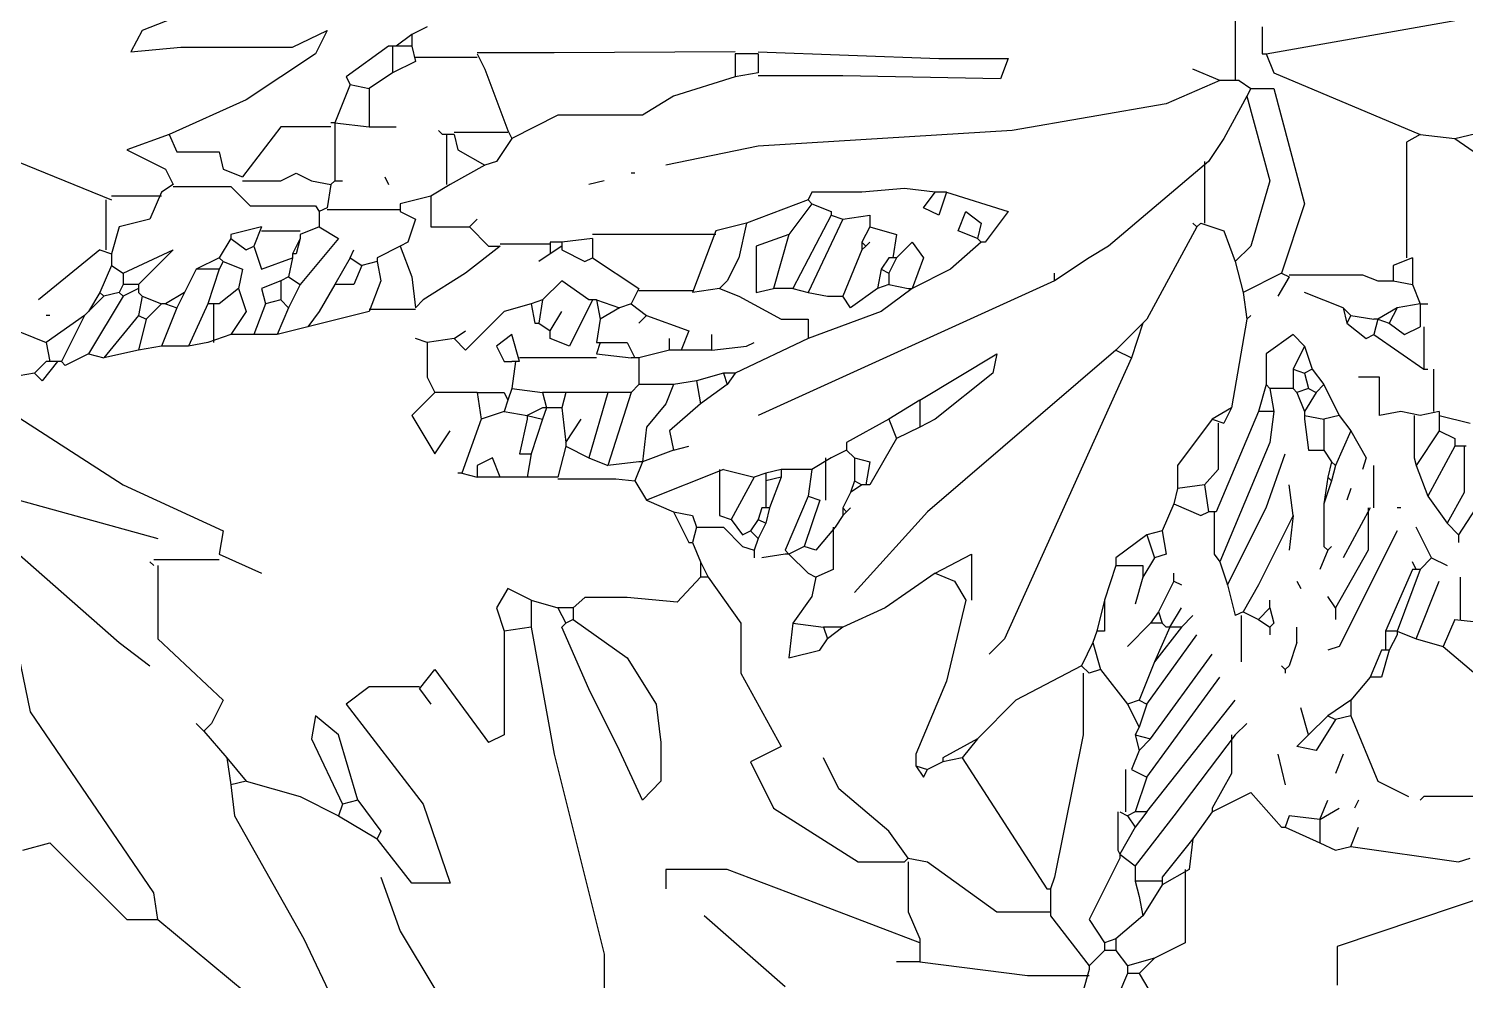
# Model space of a CAD drawing. Header units: metres. Extents: x 1769 to 3632, y 809 to 2652.
# Drawn here: x 2677.8274 to 2678.1316, y 1871.0603 to 1871.2618 of the extents above; entities that cross this region are included whole.
import ezdxf

# ---------------------------------------------------------------- set-up
doc = ezdxf.new("R2010")
doc.units = ezdxf.units.M
doc.header["$LTSCALE"] = 10
doc.layers.add('L-PLNT', color=66, linetype='Continuous')

# ---------------------------------------------------------------- blocks, each defined once
blk = doc.blocks.new('GARRA DE LEON')
at = {"layer": 'L-PLNT', "color": 65, "linetype": 'Continuous'}
for p, q in [((1271.5088, 334.9306), (1271.5088, 335.0093)), ((1272.0305, 334.9472), (1272.014, 335.0052)), ((1272.0719, 334.9514), (1272.0471, 335.0093)), ((1271.1857, 334.9141), (1271.2189, 334.9845)), ((1272.0844, 334.9514), (1272.1092, 334.9928)), ((1271.0284, 334.8934), (1271.1236, 334.9721)), ((1271.2893, 334.9058), (1271.3265, 334.9679)), ((1271.7034, 334.9658), (1271.6164, 334.8892)), ((1271.8484, 334.9389), (1271.9643, 334.9534)), ((1271.9643, 334.9534), (1272.0305, 334.9534)), ((1272.2976, 334.9224), (1272.2976, 334.9638)), ((1271.8484, 334.9389), (1271.8235, 334.9389)), ((1271.8484, 334.9182), (1271.8484, 334.9389)), ((1271.9891, 334.8892), (1272.0305, 334.9431)), ((1272.0305, 334.9431), (1272.0305, 334.9472)), ((1272.0471, 334.9265), (1272.0305, 334.9431)), ((1272.0595, 334.9265), (1272.0719, 334.9431)), ((1272.0719, 334.9431), (1272.0719, 334.9514)), ((1272.0844, 334.9514), (1272.0719, 334.9514)), ((1272.1009, 334.9348), (1272.0719, 334.9431)), ((1272.1009, 334.9348), (1272.0844, 334.9514)), ((1271.4549, 334.7153), (1271.5088, 334.9306)), ((1272.0471, 334.9182), (1272.0471, 334.9265)), ((1272.0595, 334.9265), (1272.0471, 334.9265)), ((1272.0595, 334.9141), (1272.0595, 334.9265)), ((1272.1341, 334.9182), (1272.1009, 334.9348)), ((1272.4695, 334.8644), (1272.2976, 334.9224)), ((1271.1112, 334.7816), (1271.1857, 334.9141)), ((1271.2686, 334.8478), (1271.2893, 334.9058)), ((1271.8484, 334.9182), (1271.7076, 334.8644)), ((1271.8359, 334.8851), (1271.8484, 334.9141)), ((1271.8484, 334.9141), (1271.8484, 334.9182)), ((1272.0305, 334.8934), (1272.0471, 334.9182)), ((1272.0595, 334.9141), (1272.0471, 334.9182)), ((1272.0885, 334.8892), (1272.0595, 334.9141)), ((1272.1341, 334.8395), (1272.1341, 334.9182)), ((1270.9124, 334.8106), (1270.9953, 334.8934)), ((1270.9953, 334.8934), (1271.0284, 334.8934)), ((1271.0284, 334.8934), (1271.0242, 334.8644)), ((1272.0637, 334.8271), (1272.0305, 334.8934)), ((1271.8359, 334.8313), (1271.8359, 334.8851)), ((1271.8566, 334.8313), (1271.9312, 334.8851)), ((1271.9312, 334.8851), (1271.9891, 334.8851)), ((1271.9891, 334.8602), (1271.9891, 334.8892)), ((1272.0844, 334.8685), (1272.0885, 334.8892)), ((1272.1092, 334.8561), (1272.0885, 334.8892)), ((1271.0242, 334.8644), (1270.8917, 334.6698)), ((1271.575, 334.8395), (1271.575, 334.8602)), ((1271.7076, 334.8644), (1271.6413, 334.8395)), ((1271.8939, 334.7194), (1271.985, 334.8602)), ((1271.985, 334.8602), (1271.9891, 334.8602)), ((1271.9933, 334.8478), (1271.9891, 334.8602)), ((1272.0803, 334.852), (1272.0844, 334.8685)), ((1271.3017, 334.854), (1271.2644, 334.8064)), ((1271.3431, 334.854), (1271.3017, 334.854)), ((1271.3141, 334.7691), (1271.3431, 334.854)), ((1272.0243, 334.6946), (1271.9933, 334.8478)), ((1272.0803, 334.8354), (1272.0803, 334.852)), ((1272.1092, 334.852), (1272.0803, 334.852)), ((1272.1382, 334.8395), (1272.1092, 334.8561)), ((1272.1092, 334.852), (1272.1092, 334.8561)), ((1272.1092, 334.8478), (1272.1092, 334.852)), ((1272.1423, 334.8064), (1272.1092, 334.8478)), ((1271.6413, 334.8395), (1271.575, 334.8395)), ((1271.691, 334.7733), (1271.7821, 334.8313)), ((1271.7821, 334.8313), (1271.8318, 334.8313)), ((1271.8359, 334.8271), (1271.8318, 334.8313)), ((1271.8359, 334.8271), (1271.8566, 334.8313)), ((1272.0637, 334.823), (1272.0803, 334.8354)), ((1272.1217, 334.7816), (1272.0803, 334.8354)), ((1272.1423, 334.8064), (1272.1382, 334.8395)), ((1272.3121, 334.8147), (1272.4281, 334.8313)), ((1272.4281, 334.8313), (1272.4405, 334.8271)), ((1270.8834, 334.8188), (1270.9124, 334.8106)), ((1271.8359, 334.8271), (1271.8152, 334.7981)), ((1272.0616, 334.8188), (1272.0637, 334.823)), ((1272.0616, 334.7774), (1272.0616, 334.8188)), ((1272.0637, 334.823), (1272.0637, 334.8271)), ((1272.0803, 334.794), (1272.0637, 334.823)), ((1272.279, 334.8106), (1272.2956, 334.8188)), ((1272.2956, 334.8188), (1272.3121, 334.8147)), ((1272.3121, 334.8147), (1272.3204, 334.794)), ((1271.223, 334.7816), (1271.2644, 334.8064)), ((1271.2437, 334.765), (1271.2686, 334.7981)), ((1271.2686, 334.7981), (1271.2644, 334.8064)), ((1271.8152, 334.7981), (1271.7614, 334.7526)), ((1272.1631, 334.7774), (1272.1423, 334.8064)), ((1272.2417, 334.794), (1272.279, 334.8106)), ((1272.279, 334.7857), (1272.279, 334.8106)), ((1272.0719, 334.7816), (1272.0803, 334.794)), ((1272.0927, 334.7774), (1272.0803, 334.794)), ((1272.2045, 334.7567), (1272.2376, 334.794)), ((1272.2376, 334.794), (1272.2417, 334.794)), ((1272.2459, 334.7816), (1272.2417, 334.794)), ((1272.279, 334.7857), (1272.2459, 334.7816)), ((1272.279, 334.7857), (1272.2997, 334.7733)), ((1272.279, 334.7857), (1272.2873, 334.765)), ((1271.1071, 334.7484), (1271.1112, 334.7816)), ((1271.1816, 334.7609), (1271.223, 334.7816)), ((1271.194, 334.6987), (1271.2272, 334.7691)), ((1271.2272, 334.7691), (1271.223, 334.7816)), ((1271.2437, 334.765), (1271.2272, 334.7691)), ((1271.2313, 334.6615), (1271.3141, 334.7691)), ((1271.6661, 334.7236), (1271.691, 334.7733)), ((1272.0637, 334.7774), (1272.0719, 334.7816)), ((1272.0699, 334.7319), (1272.0699, 334.7774)), ((1272.0803, 334.7774), (1272.0719, 334.7816)), ((1272.0927, 334.7402), (1272.0803, 334.7774)), ((1272.0927, 334.7774), (1272.0803, 334.7774)), ((1272.0927, 334.7774), (1272.1879, 334.6573)), ((1272.1879, 334.6946), (1272.1217, 334.7816)), ((1272.1631, 334.7774), (1272.2045, 334.7567)), ((1272.1631, 334.7733), (1272.1631, 334.7774)), ((1272.1838, 334.736), (1272.1631, 334.7733)), ((1272.3204, 334.765), (1272.3163, 334.7733)), ((1271.1236, 334.7443), (1271.1816, 334.7609)), ((1271.2437, 334.765), (1271.223, 334.6946)), ((1271.5502, 334.765), (1271.5253, 334.7112)), ((1271.5698, 334.7443), (1271.5502, 334.765)), ((1271.7614, 334.7526), (1271.7448, 334.7194)), ((1272.3411, 334.7443), (1272.3743, 334.7609)), ((1272.3908, 334.7609), (1272.3867, 334.765)), ((1272.5689, 334.7609), (1272.3908, 334.7609)), ((1271.1029, 334.7194), (1271.1071, 334.7484)), ((1271.1029, 334.7194), (1271.1236, 334.7443)), ((1271.1236, 334.7443), (1271.1071, 334.7484)), ((1271.5698, 334.7029), (1271.5698, 334.7443)), ((1271.8442, 334.7277), (1271.8525, 334.7402)), ((1271.8525, 334.7402), (1271.8566, 334.7319)), ((1272.0761, 334.7319), (1272.0927, 334.7402)), ((1272.0927, 334.7402), (1272.1713, 334.6325)), ((1272.1838, 334.6946), (1272.1838, 334.736)), ((1272.2335, 334.7153), (1272.2417, 334.7484)), ((1272.3039, 334.7153), (1272.2956, 334.736)), ((1272.3121, 334.6739), (1272.3411, 334.7443)), ((1271.6992, 334.707), (1271.6661, 334.7236)), ((1271.8442, 334.7277), (1271.8566, 334.7319)), ((1271.8442, 334.7153), (1271.8442, 334.7277)), ((1271.8732, 334.7236), (1271.8566, 334.7319)), ((1271.8732, 334.7194), (1271.8732, 334.7236)), ((1271.8939, 334.7194), (1271.8732, 334.7236)), ((1272.0844, 334.7112), (1272.0761, 334.7319)), ((1271.0781, 334.6905), (1271.1029, 334.7194)), ((1271.4301, 334.5786), (1271.4549, 334.7153)), ((1271.5253, 334.7112), (1271.4922, 334.6449)), ((1271.6558, 334.6283), (1271.6992, 334.707)), ((1271.8773, 334.6366), (1271.8442, 334.7153)), ((1271.9105, 334.6987), (1271.8732, 334.7194)), ((1271.9105, 334.6987), (1271.8939, 334.7194)), ((1272.0803, 334.6946), (1272.0844, 334.7112)), ((1272.0968, 334.6987), (1272.0844, 334.7112)), ((1272.2749, 334.7112), (1272.2542, 334.707)), ((1272.2542, 334.707), (1272.2666, 334.6946)), ((1272.2956, 334.678), (1272.2749, 334.7112)), ((1271.0781, 334.6905), (1271.0698, 334.6822)), ((1271.0864, 334.6822), (1271.0781, 334.6905)), ((1271.1982, 334.6739), (1271.194, 334.6987)), ((1271.223, 334.6946), (1271.1982, 334.6739)), ((1271.3265, 334.6242), (1271.3845, 334.7029)), ((1271.4011, 334.6946), (1271.3845, 334.7029)), ((1271.4011, 334.6946), (1271.3845, 334.7029)), ((1271.4011, 334.5828), (1271.4011, 334.6946)), ((1271.5647, 334.6615), (1271.5698, 334.7029)), ((1271.9519, 334.6573), (1271.9105, 334.6987)), ((1272.0243, 334.6283), (1272.0243, 334.6946)), ((1272.0803, 334.6946), (1272.0968, 334.6987)), ((1272.0844, 334.6863), (1272.0803, 334.6946)), ((1272.0968, 334.6987), (1272.1631, 334.6076)), ((1272.1879, 334.6946), (1272.2003, 334.6822)), ((1272.2666, 334.6946), (1272.2583, 334.6656)), ((1272.2873, 334.6739), (1272.2666, 334.6946)), ((1271.0988, 334.6573), (1271.0864, 334.6822)), ((1272.0719, 334.6615), (1272.0844, 334.6863)), ((1272.0927, 334.6615), (1272.0844, 334.6863)), ((1272.2873, 334.6739), (1272.2956, 334.678)), ((1272.3121, 334.6573), (1272.2873, 334.6739)), ((1272.3121, 334.6739), (1272.2956, 334.678)), ((1272.3121, 334.6573), (1272.3121, 334.6739)), ((1270.8917, 334.6698), (1270.871, 334.5704)), ((1271.2561, 334.6428), (1271.2313, 334.6615)), ((1271.31, 334.6449), (1271.3224, 334.6615)), ((1271.5336, 334.6118), (1271.5647, 334.6615)), ((1272.043, 334.6242), (1272.0719, 334.6615)), ((1272.0844, 334.6573), (1272.0719, 334.6615)), ((1272.0844, 334.6573), (1272.0927, 334.6615)), ((1272.0927, 334.6615), (1272.1465, 334.5869)), ((1271.0284, 334.5911), (1271.0988, 334.6573)), ((1271.31, 334.6449), (1271.3265, 334.6242)), ((1271.4922, 334.6449), (1271.4632, 334.5786)), ((1272.0223, 334.6201), (1271.9519, 334.6573)), ((1272.1009, 334.6159), (1272.0844, 334.6573)), ((1272.3329, 334.6325), (1272.3121, 334.6573)), ((1272.4115, 334.5994), (1272.4654, 334.6449)), ((1271.31, 334.6428), (1271.2561, 334.6428)), ((1271.6558, 334.5745), (1271.6558, 334.6283)), ((1271.898, 334.5497), (1271.8773, 334.6366)), ((1272.0223, 334.6201), (1272.0305, 334.6283)), ((1272.043, 334.6242), (1272.0305, 334.6283)), ((1272.2417, 334.6242), (1272.2417, 334.6283)), ((1272.3453, 334.6035), (1272.3329, 334.6325)), ((1272.3453, 334.6325), (1272.3329, 334.6325)), ((1272.3536, 334.6035), (1272.3453, 334.6325)), ((1270.987, 334.5952), (1271.0201, 334.6201)), ((1272.0347, 334.5952), (1272.0223, 334.6201)), ((1272.0347, 334.5952), (1272.043, 334.6242)), ((1272.1299, 334.5786), (1272.1009, 334.6159)), ((1272.1175, 334.5786), (1272.1009, 334.6159)), ((1272.1941, 334.5662), (1272.1941, 334.6159)), ((1272.2417, 334.6242), (1272.2376, 334.6201)), ((1272.2459, 334.6201), (1272.2417, 334.6242)), ((1272.2542, 334.5952), (1272.2459, 334.6201)), ((1272.2542, 334.5952), (1272.2459, 334.6201)), ((1271.4756, 334.5704), (1271.5336, 334.6118)), ((1271.7117, 334.5745), (1271.7076, 334.6118)), ((1271.7076, 334.6118), (1271.7407, 334.6035)), ((1271.7407, 334.6035), (1271.749, 334.5911)), ((1271.9394, 334.5911), (1271.9229, 334.6076)), ((1272.0968, 334.5745), (1272.0719, 334.5994)), ((1272.2997, 334.5994), (1272.2873, 334.6035)), ((1272.3619, 334.4751), (1272.2997, 334.5994)), ((1272.3494, 334.6035), (1272.3453, 334.6035)), ((1272.3494, 334.5828), (1272.3494, 334.6035)), ((1272.3536, 334.6035), (1272.3494, 334.6035)), ((1272.3619, 334.5869), (1272.3536, 334.6035)), ((1272.3825, 334.5911), (1272.4115, 334.5994)), ((1272.424, 334.5704), (1272.4115, 334.5994)), ((1270.8503, 334.4751), (1270.987, 334.5952)), ((1271.0284, 334.5124), (1271.0284, 334.5911)), ((1271.3928, 334.5579), (1271.4011, 334.5828)), ((1271.4301, 334.5786), (1271.4011, 334.5828)), ((1271.7448, 334.5786), (1271.749, 334.5911)), ((1271.7655, 334.5786), (1271.749, 334.5911)), ((1272.0761, 334.2888), (1271.9394, 334.5911)), ((1272.0388, 334.5828), (1272.0347, 334.5952)), ((1272.0471, 334.5828), (1272.0388, 334.5828)), ((1272.0471, 334.5497), (1272.0388, 334.5828)), ((1272.0471, 334.5497), (1272.0471, 334.5828)), ((1272.2252, 334.5786), (1272.2252, 334.5869)), ((1272.2542, 334.5952), (1272.2542, 334.5786)), ((1272.3784, 334.5165), (1272.3494, 334.5828)), ((1272.3619, 334.5828), (1272.3494, 334.5828)), ((1272.3619, 334.5828), (1272.3825, 334.5911)), ((1272.3619, 334.5828), (1272.3619, 334.5869)), ((1272.3867, 334.5165), (1272.3619, 334.5828)), ((1272.3825, 334.5911), (1272.4074, 334.529)), ((1271.4301, 334.5497), (1271.4301, 334.5786)), ((1271.4591, 334.5579), (1271.4674, 334.5745)), ((1271.4632, 334.5786), (1271.4674, 334.5745)), ((1271.4756, 334.5704), (1271.4674, 334.5745)), ((1271.4756, 334.5579), (1271.4756, 334.5704)), ((1271.6206, 334.5248), (1271.6558, 334.5745)), ((1271.7117, 334.5745), (1271.7448, 334.5786)), ((1271.7324, 334.5455), (1271.7117, 334.5745)), ((1271.7655, 334.5786), (1271.7448, 334.5786)), ((1271.8111, 334.5579), (1271.7655, 334.5786)), ((1272.1051, 334.5621), (1272.0968, 334.5745)), ((1272.1092, 334.5745), (1272.0968, 334.5745)), ((1272.1051, 334.5621), (1272.1092, 334.5745)), ((1272.1092, 334.5745), (1272.1134, 334.5786)), ((1272.1175, 334.5786), (1272.1134, 334.5786)), ((1272.1299, 334.5786), (1272.1175, 334.5786)), ((1272.1175, 334.5786), (1272.1299, 334.5579)), ((1272.1299, 334.5786), (1272.1423, 334.5662)), ((1272.1796, 334.5331), (1272.1879, 334.5662)), ((1272.1962, 334.5621), (1272.1879, 334.5662)), ((1272.1962, 334.5621), (1272.2128, 334.5704)), ((1272.2128, 334.5704), (1272.2252, 334.5786)), ((1272.2252, 334.5579), (1272.2128, 334.5704)), ((1272.2293, 334.5745), (1272.2252, 334.5786)), ((1272.2252, 334.5579), (1272.2293, 334.5745)), ((1272.2956, 334.5579), (1272.2956, 334.5704)), ((1272.424, 334.5704), (1272.4612, 334.5745)), ((1272.4302, 334.5704), (1272.4302, 334.5248)), ((1271.4052, 334.5372), (1271.3928, 334.5579)), ((1271.4301, 334.5497), (1271.4591, 334.5579)), ((1271.4756, 334.5579), (1271.4591, 334.5579)), ((1271.488, 334.5466), (1271.4756, 334.5579)), ((1271.5874, 334.5517), (1271.5336, 334.5466)), ((1271.6123, 334.5248), (1271.5874, 334.5517)), ((1271.8649, 334.5207), (1271.8111, 334.5579)), ((1272.0885, 334.5248), (1272.0803, 334.5538)), ((1272.1217, 334.529), (1272.1051, 334.5621)), ((1272.2128, 334.5331), (1272.1962, 334.5621)), ((1272.2252, 334.5579), (1272.2252, 334.5497)), ((1272.2956, 334.5579), (1272.2873, 334.5455)), ((1272.3308, 334.4958), (1272.2956, 334.5579)), ((1271.4301, 334.5497), (1271.4052, 334.5372)), ((1271.5336, 334.5466), (1271.488, 334.5466)), ((1271.7365, 334.5248), (1271.7324, 334.5455)), ((1271.8566, 334.4544), (1271.778, 334.5414)), ((1271.8856, 334.529), (1271.898, 334.5497)), ((1271.9042, 334.5), (1271.9042, 334.5497)), ((1272.0595, 334.5124), (1272.0471, 334.5497)), ((1272.2542, 334.529), (1272.2583, 334.5372)), ((1271.0946, 334.5), (1271.1402, 334.5207)), ((1271.6123, 334.5082), (1271.6206, 334.5248)), ((1271.6123, 334.5082), (1271.6123, 334.5248)), ((1271.6206, 334.5248), (1271.6123, 334.5248)), ((1271.7076, 334.5), (1271.7282, 334.5207)), ((1271.7282, 334.5207), (1271.7365, 334.5248)), ((1271.7552, 334.5165), (1271.7365, 334.5248)), ((1271.8649, 334.5207), (1271.8856, 334.529)), ((1271.8649, 334.5207), (1271.9042, 334.5)), ((1272.1009, 334.5041), (1272.0885, 334.5248)), ((1272.0885, 334.5124), (1272.0885, 334.5248)), ((1272.1217, 334.529), (1272.1299, 334.5331)), ((1272.1217, 334.529), (1272.1217, 334.5207)), ((1272.1713, 334.5082), (1272.1796, 334.5331)), ((1272.1796, 334.5331), (1272.2211, 334.4503)), ((1272.25, 334.4586), (1272.2128, 334.5331)), ((1271.0242, 334.5124), (1271.0201, 334.5082)), ((1271.0946, 334.5062), (1271.0242, 334.5062)), ((1271.604, 334.4875), (1271.6123, 334.5082)), ((1271.6703, 334.4958), (1271.6703, 334.5041)), ((1271.7034, 334.5), (1271.6786, 334.5041)), ((1271.7552, 334.471), (1271.7552, 334.5165)), ((1272.0595, 334.5124), (1272.0885, 334.5124)), ((1272.0595, 334.5041), (1272.0595, 334.5124)), ((1272.0927, 334.4793), (1272.0595, 334.5041)), ((1272.0927, 334.4793), (1272.1009, 334.5041)), ((1272.1134, 334.5), (1272.1009, 334.5041)), ((1272.1651, 334.5), (1272.1713, 334.5082)), ((1272.2252, 334.3799), (1272.1713, 334.5082)), ((1272.2873, 334.4958), (1272.279, 334.5165)), ((1272.3329, 334.4503), (1272.3039, 334.5041)), ((1272.3825, 334.5165), (1272.3784, 334.5165)), ((1272.3825, 334.5165), (1272.3784, 334.5082)), ((1272.3867, 334.5165), (1272.3825, 334.5165)), ((1272.3991, 334.5041), (1272.3825, 334.471)), ((1272.3991, 334.5041), (1272.3867, 334.5165)), ((1272.3991, 334.5041), (1272.4157, 334.5124)), ((1271.0988, 334.4751), (1271.0946, 334.5)), ((1271.6371, 334.471), (1271.6578, 334.4917)), ((1271.6578, 334.4917), (1271.6703, 334.4958)), ((1271.6744, 334.4834), (1271.6703, 334.4958)), ((1271.7034, 334.4958), (1271.7076, 334.5)), ((1271.7076, 334.5), (1271.7034, 334.5)), ((1271.7282, 334.4378), (1271.7034, 334.4958)), ((1271.7241, 334.4917), (1271.7076, 334.5)), ((1271.7365, 334.4958), (1271.7241, 334.4917)), ((1271.7407, 334.442), (1271.7241, 334.4917)), ((1271.7572, 334.471), (1271.7365, 334.4958)), ((1272.1092, 334.4751), (1272.1134, 334.5)), ((1272.1651, 334.4544), (1272.1651, 334.5)), ((1272.25, 334.4586), (1272.2459, 334.4958)), ((1272.2832, 334.4917), (1272.2873, 334.4958)), ((1272.2832, 334.4461), (1272.2832, 334.4917)), ((1272.2873, 334.4958), (1272.2915, 334.4917)), ((1272.3308, 334.4503), (1272.3308, 334.4958)), ((1270.8793, 334.442), (1271.0284, 334.4834)), ((1270.9911, 334.4254), (1271.0988, 334.4751)), ((1271.5833, 334.4544), (1271.5999, 334.4875)), ((1271.5999, 334.4875), (1271.604, 334.4875)), ((1271.6082, 334.471), (1271.604, 334.4875)), ((1271.6454, 334.4627), (1271.6578, 334.4793)), ((1271.6578, 334.4793), (1271.6661, 334.4751)), ((1271.6661, 334.4751), (1271.6744, 334.4834)), ((1271.6744, 334.4627), (1271.6661, 334.4751)), ((1271.6827, 334.4668), (1271.6744, 334.4834)), ((1272.1092, 334.4751), (1272.0927, 334.4793)), ((1272.1217, 334.4461), (1272.1092, 334.4751)), ((1272.4157, 334.4668), (1272.4281, 334.4793)), ((1272.4281, 334.4793), (1272.4281, 334.4875)), ((1272.4736, 334.4089), (1272.4281, 334.4793)), ((1271.5833, 334.4544), (1271.604, 334.4586)), ((1271.604, 334.4586), (1271.6082, 334.471)), ((1271.6082, 334.471), (1271.6371, 334.471)), ((1271.633, 334.4586), (1271.6454, 334.4627)), ((1271.633, 334.4089), (1271.633, 334.4586)), ((1271.6703, 334.4171), (1271.6454, 334.4627)), ((1271.6744, 334.4627), (1271.6827, 334.4668)), ((1271.6786, 334.4503), (1271.6744, 334.4627)), ((1271.6868, 334.4503), (1271.6827, 334.4668)), ((1271.7655, 334.4586), (1271.7572, 334.471)), ((1271.7655, 334.4503), (1271.7655, 334.4586)), ((1271.7696, 334.4544), (1271.7655, 334.4586)), ((1272.1217, 334.4461), (1272.1507, 334.4586)), ((1272.1507, 334.4586), (1272.1589, 334.4544)), ((1272.25, 334.4586), (1272.2459, 334.4254)), ((1272.395, 334.4378), (1272.4157, 334.4668)), ((1272.4343, 334.4337), (1272.4157, 334.4668)), ((1271.5543, 334.442), (1271.5833, 334.4544)), ((1271.6827, 334.4503), (1271.6786, 334.4503)), ((1271.6827, 334.4213), (1271.6827, 334.4503)), ((1271.6868, 334.4503), (1271.6827, 334.4503)), ((1271.6992, 334.4171), (1271.6868, 334.4503)), ((1271.7655, 334.4503), (1271.7696, 334.4544)), ((1271.7738, 334.4337), (1271.7655, 334.4503)), ((1271.7696, 334.4544), (1271.7738, 334.4503)), ((1272.0595, 334.2805), (1271.8566, 334.4544)), ((1272.1258, 334.4296), (1272.1217, 334.4461)), ((1272.1548, 334.4254), (1272.1589, 334.4544)), ((1272.1672, 334.4544), (1272.1589, 334.4544)), ((1272.2128, 334.3467), (1272.1672, 334.4544)), ((1272.2211, 334.4503), (1272.2417, 334.3923)), ((1272.2873, 334.4171), (1272.2832, 334.4461)), ((1272.2915, 334.4213), (1272.2832, 334.4461)), ((1272.337, 334.4503), (1272.337, 334.4047)), ((1272.366, 334.4503), (1272.3619, 334.4503)), ((1271.5419, 334.4213), (1271.5543, 334.442)), ((1271.6371, 334.4089), (1271.5543, 334.442)), ((1271.7282, 334.4378), (1271.7407, 334.442)), ((1271.7324, 334.4089), (1271.7282, 334.4378)), ((1271.7469, 334.3964), (1271.7469, 334.442)), ((1271.778, 334.4213), (1271.7738, 334.4337)), ((1271.7862, 334.4254), (1271.7738, 334.4337)), ((1272.1258, 334.4047), (1272.1258, 334.4296)), ((1272.1548, 334.4254), (1272.1258, 334.4296)), ((1272.3121, 334.4296), (1272.308, 334.442)), ((1272.3825, 334.4047), (1272.395, 334.4378)), ((1272.424, 334.384), (1272.395, 334.4378)), ((1272.4343, 334.384), (1272.4343, 334.4337)), ((1270.8627, 334.3426), (1270.9911, 334.4254)), ((1271.3555, 334.413), (1271.3514, 334.413)), ((1271.3555, 334.413), (1271.3721, 334.4171)), ((1271.3763, 334.355), (1271.3555, 334.413)), ((1271.397, 334.4171), (1271.3721, 334.4171)), ((1271.3721, 334.4047), (1271.3721, 334.4171)), ((1271.397, 334.4171), (1271.3887, 334.3964)), ((1271.4259, 334.4171), (1271.397, 334.4171)), ((1271.4301, 334.3923), (1271.4259, 334.4171)), ((1271.4591, 334.4171), (1271.4259, 334.4171)), ((1271.4591, 334.4192), (1271.5212, 334.4192)), ((1271.4674, 334.384), (1271.4591, 334.4171)), ((1271.5212, 334.4192), (1271.5419, 334.4213)), ((1271.5502, 334.4006), (1271.5419, 334.4213)), ((1271.6371, 334.4089), (1271.6703, 334.4171)), ((1271.6827, 334.413), (1271.6703, 334.4171)), ((1271.6992, 334.4171), (1271.6827, 334.4213)), ((1271.6827, 334.4171), (1271.6827, 334.4213)), ((1271.6827, 334.413), (1271.6827, 334.4171)), ((1271.6992, 334.4089), (1271.6827, 334.413)), ((1271.6992, 334.4089), (1271.6992, 334.4171)), ((1271.778, 334.4213), (1271.7862, 334.4254)), ((1271.778, 334.3964), (1271.778, 334.4213)), ((1271.7904, 334.4254), (1271.7862, 334.4254)), ((1271.7945, 334.4254), (1271.7904, 334.4254)), ((1271.7945, 334.4006), (1271.7904, 334.4254)), ((1271.8235, 334.3757), (1271.7945, 334.4254)), ((1272.1693, 334.4089), (1272.1548, 334.4254)), ((1272.2873, 334.4171), (1272.2915, 334.4213)), ((1272.2915, 334.4006), (1272.2873, 334.4171)), ((1272.2956, 334.4047), (1272.2915, 334.4213)), ((1271.3887, 334.3964), (1271.3721, 334.4047)), ((1271.4674, 334.384), (1271.4922, 334.3964)), ((1271.4922, 334.3964), (1271.5129, 334.4047)), ((1271.5129, 334.326), (1271.4922, 334.3964)), ((1271.5378, 334.326), (1271.5129, 334.4047)), ((1271.546, 334.4006), (1271.5129, 334.4047)), ((1271.5502, 334.4006), (1271.546, 334.4006)), ((1271.5543, 334.3633), (1271.5502, 334.4006)), ((1271.5833, 334.3882), (1271.5502, 334.4006)), ((1271.7324, 334.4089), (1271.6992, 334.4089)), ((1271.7531, 334.3964), (1271.7324, 334.4089)), ((1271.7696, 334.3882), (1271.7531, 334.3964)), ((1271.7696, 334.3882), (1271.778, 334.3964)), ((1271.778, 334.3964), (1271.7945, 334.4006)), ((1272.1631, 334.355), (1272.1258, 334.4047)), ((1272.1693, 334.3592), (1272.1693, 334.4089)), ((1272.2832, 334.3882), (1272.2915, 334.4006)), ((1272.2915, 334.4006), (1272.2956, 334.4047)), ((1272.3121, 334.3674), (1272.2956, 334.4047)), ((1272.3121, 334.3674), (1272.3287, 334.3964)), ((1272.3287, 334.3964), (1272.3246, 334.4089)), ((1272.3805, 334.3964), (1272.3825, 334.4047)), ((1272.3805, 334.3509), (1272.3805, 334.3964)), ((1272.4074, 334.3674), (1272.3825, 334.4047)), ((1271.3017, 334.3509), (1271.3265, 334.3923)), ((1271.3265, 334.3923), (1271.3431, 334.3674)), ((1271.4259, 334.355), (1271.4177, 334.3923)), ((1271.4177, 334.3923), (1271.4301, 334.3923)), ((1271.4425, 334.355), (1271.4301, 334.3923)), ((1271.4674, 334.3799), (1271.4674, 334.384)), ((1271.5792, 334.3674), (1271.5833, 334.3882)), ((1271.5833, 334.3882), (1271.5999, 334.384)), ((1271.7696, 334.3799), (1271.7696, 334.3882)), ((1272.2625, 334.355), (1272.2666, 334.3882)), ((1272.2666, 334.3882), (1272.2832, 334.3882)), ((1272.2832, 334.355), (1272.2832, 334.3882)), ((1272.424, 334.3757), (1272.424, 334.384)), ((1272.4364, 334.384), (1272.424, 334.384)), ((1271.4632, 334.3426), (1271.4674, 334.3799)), ((1271.4674, 334.3799), (1271.4839, 334.355)), ((1271.6123, 334.3385), (1271.5792, 334.3674)), ((1271.8152, 334.355), (1271.7696, 334.3799)), ((1271.8152, 334.355), (1271.8235, 334.3757)), ((1271.8484, 334.3633), (1271.8235, 334.3757)), ((1272.2293, 334.3467), (1272.2252, 334.3799)), ((1272.2997, 334.3509), (1272.3121, 334.3674)), ((1272.4074, 334.3674), (1272.424, 334.3757)), ((1272.4074, 334.355), (1272.4074, 334.3674)), ((1271.3265, 334.326), (1271.3017, 334.3509)), ((1271.3721, 334.326), (1271.3763, 334.355)), ((1271.4011, 334.3467), (1271.3763, 334.355)), ((1271.4011, 334.3467), (1271.4259, 334.3509)), ((1271.4259, 334.3509), (1271.4425, 334.355)), ((1271.4259, 334.3509), (1271.4259, 334.355)), ((1271.4425, 334.3426), (1271.4259, 334.3509)), ((1271.4466, 334.3426), (1271.4425, 334.355)), ((1271.575, 334.3385), (1271.5543, 334.3633)), ((1271.9933, 334.2059), (1271.6744, 334.3509)), ((1271.8484, 334.3343), (1271.8152, 334.355)), ((1271.8649, 334.355), (1271.8484, 334.3633)), ((1271.8484, 334.3343), (1271.8484, 334.3633)), ((1271.927, 334.3053), (1271.8649, 334.355)), ((1272.1631, 334.355), (1272.1755, 334.3592)), ((1272.1838, 334.3426), (1272.1631, 334.355)), ((1272.1838, 334.3426), (1272.1755, 334.3592)), ((1272.2625, 334.3509), (1272.2832, 334.355)), ((1272.2625, 334.3509), (1272.2625, 334.355)), ((1272.2625, 334.3467), (1272.2625, 334.3509)), ((1272.2997, 334.3509), (1272.2832, 334.355)), ((1272.2832, 334.3177), (1272.2997, 334.3509)), ((1272.366, 334.3467), (1272.3432, 334.3509)), ((1272.3432, 334.3509), (1272.3432, 334.3095)), ((1272.3867, 334.3509), (1272.366, 334.3467)), ((1272.4074, 334.3467), (1272.3867, 334.3509)), ((1272.4074, 334.3509), (1272.4405, 334.3592)), ((1272.4074, 334.3509), (1272.4074, 334.355)), ((1272.4074, 334.3467), (1272.4074, 334.3509)), ((1271.4052, 334.3343), (1271.4011, 334.3467)), ((1271.4011, 334.326), (1271.4052, 334.3343)), ((1271.4094, 334.3219), (1271.4052, 334.3343)), ((1271.4425, 334.326), (1271.4466, 334.3426)), ((1271.4466, 334.3426), (1271.4425, 334.3426)), ((1271.4632, 334.3426), (1271.4466, 334.3426)), ((1271.4674, 334.326), (1271.4632, 334.3426)), ((1271.5833, 334.3177), (1271.575, 334.3385)), ((1271.6082, 334.3136), (1271.6123, 334.3385)), ((1271.6413, 334.3177), (1271.6123, 334.3385)), ((1271.8484, 334.3343), (1271.9312, 334.2846)), ((1272.2003, 334.2474), (1272.1838, 334.3426)), ((1272.2211, 334.3177), (1272.2128, 334.3467)), ((1272.2293, 334.3467), (1272.2128, 334.3467)), ((1272.2252, 334.3219), (1272.2293, 334.3467)), ((1272.2542, 334.326), (1272.2625, 334.3467)), ((1272.2749, 334.326), (1272.2625, 334.3467)), ((1272.4012, 334.3012), (1272.4012, 334.3467)), ((1271.3183, 334.3095), (1271.3265, 334.326)), ((1271.3721, 334.326), (1271.3265, 334.326)), ((1271.3721, 334.326), (1271.4011, 334.326)), ((1271.4094, 334.3219), (1271.4425, 334.326)), ((1271.4135, 334.2929), (1271.4094, 334.3219)), ((1271.4674, 334.326), (1271.4425, 334.326)), ((1271.5129, 334.326), (1271.4674, 334.326)), ((1271.5378, 334.326), (1271.5129, 334.326)), ((1271.546, 334.3177), (1271.5378, 334.326)), ((1272.2211, 334.3177), (1272.2252, 334.3219)), ((1272.25, 334.3219), (1272.2252, 334.3219)), ((1272.25, 334.3219), (1272.2542, 334.326)), ((1272.25, 334.3012), (1272.25, 334.3219)), ((1272.2666, 334.3219), (1272.2542, 334.326)), ((1272.2625, 334.3053), (1272.2666, 334.3219)), ((1272.2666, 334.3219), (1272.2749, 334.326)), ((1272.2832, 334.3177), (1272.2749, 334.326)), ((1270.8959, 334.3053), (1270.871, 334.3095)), ((1270.9041, 334.3136), (1270.8959, 334.3053)), ((1270.9083, 334.2929), (1270.8959, 334.3053)), ((1270.9207, 334.2929), (1270.9041, 334.3136)), ((1271.3183, 334.2722), (1271.3183, 334.3095)), ((1271.546, 334.2888), (1271.546, 334.3177)), ((1271.5833, 334.3177), (1271.546, 334.3177)), ((1271.6082, 334.3136), (1271.5833, 334.3177)), ((1271.6371, 334.3053), (1271.6082, 334.3136)), ((1271.6371, 334.3053), (1271.6413, 334.3177)), ((1271.6496, 334.3053), (1271.6371, 334.3053)), ((1271.6496, 334.3053), (1271.6413, 334.3177)), ((1271.7282, 334.2681), (1271.6496, 334.3053)), ((1271.9312, 334.2846), (1271.927, 334.3053)), ((1272.2211, 334.2846), (1272.2211, 334.3177)), ((1272.25, 334.3012), (1272.2625, 334.3053)), ((1272.2707, 334.3012), (1272.2625, 334.3053)), ((1272.2707, 334.3012), (1272.2832, 334.3177)), ((1272.3432, 334.3095), (1272.3204, 334.3095)), ((1270.9083, 334.2722), (1270.9124, 334.2929)), ((1270.9124, 334.2929), (1270.9083, 334.2929)), ((1270.9166, 334.2929), (1270.9124, 334.2929)), ((1270.9207, 334.2929), (1270.9166, 334.2929)), ((1270.9249, 334.2929), (1270.9207, 334.2929)), ((1270.929, 334.297), (1270.9249, 334.2929)), ((1270.9497, 334.2432), (1270.9249, 334.2929)), ((1270.9538, 334.2846), (1270.929, 334.297)), ((1270.9538, 334.2846), (1270.9704, 334.2888)), ((1271.0077, 334.2432), (1270.9704, 334.2888)), ((1271.0077, 334.2805), (1270.9704, 334.2888)), ((1271.3928, 334.2763), (1271.4011, 334.2929)), ((1271.4011, 334.2929), (1271.4094, 334.2929)), ((1271.4177, 334.2929), (1271.4094, 334.2639)), ((1271.4135, 334.2929), (1271.4094, 334.2929)), ((1271.4177, 334.2929), (1271.4135, 334.2929)), ((1271.5005, 334.2888), (1271.4177, 334.2888)), ((1271.5005, 334.2846), (1271.5378, 334.2888)), ((1271.5336, 334.2722), (1271.5419, 334.2888)), ((1271.5419, 334.2888), (1271.5378, 334.2888)), ((1271.546, 334.2888), (1271.5419, 334.2888)), ((1271.5792, 334.2805), (1271.546, 334.2888)), ((1272.0595, 334.2805), (1272.0761, 334.2888)), ((1272.0885, 334.2515), (1272.0761, 334.2888)), ((1272.2625, 334.2763), (1272.25, 334.3012)), ((1272.2625, 334.2763), (1272.2707, 334.3012)), ((1272.337, 334.2639), (1272.3908, 334.3012)), ((1272.3908, 334.2556), (1272.3908, 334.3012)), ((1272.3908, 334.3012), (1272.395, 334.3012)), ((1270.8669, 334.2556), (1270.9083, 334.2722)), ((1270.9497, 334.2432), (1270.9083, 334.2722)), ((1270.9911, 334.2225), (1270.9538, 334.2846)), ((1271.0159, 334.2474), (1271.0077, 334.2805)), ((1271.0325, 334.2763), (1271.0077, 334.2805)), ((1271.0491, 334.2349), (1271.0325, 334.2763)), ((1271.0615, 334.2763), (1271.0325, 334.2763)), ((1271.0822, 334.2308), (1271.0615, 334.2763)), ((1271.0822, 334.2722), (1271.0615, 334.2763)), ((1271.1071, 334.2639), (1271.0822, 334.2722)), ((1271.0884, 334.2308), (1271.0884, 334.2722)), ((1271.3183, 334.2722), (1271.3059, 334.2681)), ((1271.3473, 334.2681), (1271.3183, 334.2722)), ((1271.3597, 334.2805), (1271.3473, 334.2681)), ((1271.4011, 334.2391), (1271.3597, 334.2805)), ((1271.4094, 334.2639), (1271.3928, 334.2763)), ((1271.4715, 334.2763), (1271.4508, 334.2681)), ((1271.4963, 334.2266), (1271.4715, 334.2763)), ((1271.5046, 334.2722), (1271.5005, 334.2846)), ((1271.5046, 334.2474), (1271.5005, 334.2722)), ((1271.5005, 334.2722), (1271.5046, 334.2722)), ((1271.5046, 334.2722), (1271.5336, 334.2722)), ((1271.5792, 334.2805), (1271.5792, 334.2681)), ((1271.5916, 334.2805), (1271.5792, 334.2805)), ((1271.5999, 334.2598), (1271.5916, 334.2805)), ((1271.6247, 334.2805), (1271.5916, 334.2805)), ((1271.6247, 334.2805), (1271.6247, 334.2639)), ((1271.6247, 334.2805), (1271.662, 334.2763)), ((1271.662, 334.2763), (1271.6703, 334.2722)), ((1272.0885, 334.2515), (1272.0595, 334.2805)), ((1272.25, 334.2639), (1272.2211, 334.2846)), ((1272.2625, 334.2763), (1272.25, 334.2639)), ((1271.1236, 334.2391), (1271.1071, 334.2639)), ((1271.1319, 334.2639), (1271.1071, 334.2639)), ((1271.1443, 334.2308), (1271.1319, 334.2639)), ((1271.1568, 334.2639), (1271.1319, 334.2639)), ((1271.1692, 334.2349), (1271.1568, 334.2639)), ((1271.1899, 334.2556), (1271.1568, 334.2639)), ((1271.3473, 334.2681), (1271.3597, 334.2598)), ((1271.4384, 334.2515), (1271.4508, 334.2598)), ((1271.4508, 334.2681), (1271.4508, 334.2598)), ((1271.4508, 334.2598), (1271.4632, 334.2391)), ((1271.5543, 334.2432), (1271.5999, 334.2598)), ((1271.8069, 334.2391), (1271.7282, 334.2681)), ((1271.7282, 334.2474), (1271.7282, 334.2681)), ((1272.308, 334.2515), (1272.3287, 334.2681)), ((1272.3287, 334.2681), (1272.337, 334.2639)), ((1272.3411, 334.2474), (1272.337, 334.2639)), ((1272.3536, 334.2515), (1272.3701, 334.2639)), ((1272.3701, 334.2639), (1272.3867, 334.2556)), ((1270.9124, 334.2432), (1270.9083, 334.2432)), ((1270.9538, 334.2391), (1270.9497, 334.2432)), ((1271.0077, 334.2432), (1271.0159, 334.2474)), ((1271.0118, 334.2225), (1271.0077, 334.2432)), ((1271.0325, 334.2308), (1271.0159, 334.2474)), ((1271.2561, 334.2391), (1271.1899, 334.2556)), ((1271.2023, 334.2391), (1271.1899, 334.2556)), ((1271.4301, 334.2308), (1271.4342, 334.2515)), ((1271.4342, 334.2515), (1271.4384, 334.2515)), ((1271.4425, 334.2266), (1271.4384, 334.2515)), ((1271.5005, 334.2266), (1271.5046, 334.2474)), ((1271.5253, 334.2349), (1271.5046, 334.2474)), ((1271.5378, 334.2308), (1271.5543, 334.2432)), ((1271.5543, 334.2432), (1271.546, 334.2515)), ((1271.6537, 334.2225), (1271.6992, 334.2474)), ((1271.6992, 334.2474), (1271.7282, 334.2474)), ((1272.0927, 334.2474), (1272.0885, 334.2515)), ((1272.1465, 334.148), (1272.0927, 334.2474)), ((1272.1962, 334.2184), (1272.2003, 334.2474)), ((1272.2003, 334.2474), (1272.2045, 334.2432)), ((1272.3039, 334.2349), (1272.308, 334.2515)), ((1272.3039, 334.2349), (1272.3121, 334.2432)), ((1272.3121, 334.2432), (1272.308, 334.2515)), ((1272.3121, 334.2432), (1272.337, 334.2474)), ((1272.3411, 334.2474), (1272.337, 334.2474)), ((1272.3411, 334.2474), (1272.3536, 334.2515)), ((1272.3619, 334.2349), (1272.3411, 334.2474)), ((1272.3619, 334.2349), (1272.3536, 334.2515)), ((1272.3867, 334.2308), (1272.3867, 334.2556)), ((1270.9663, 334.1728), (1270.9, 334.2266)), ((1270.9663, 334.2184), (1270.9538, 334.2391)), ((1270.9704, 334.2225), (1270.9538, 334.2391)), ((1271.0118, 334.2225), (1271.0325, 334.2308)), ((1271.0367, 334.2308), (1271.0325, 334.2308)), ((1271.0367, 334.2308), (1271.0491, 334.2349)), ((1271.0574, 334.2184), (1271.0367, 334.2308)), ((1271.0574, 334.2184), (1271.0491, 334.2349)), ((1271.0946, 334.1935), (1271.0822, 334.2308)), ((1271.0946, 334.2308), (1271.0822, 334.2308)), ((1271.1153, 334.2142), (1271.0946, 334.2308)), ((1271.1153, 334.2142), (1271.1236, 334.2391)), ((1271.1402, 334.2142), (1271.1443, 334.2308)), ((1271.1609, 334.2266), (1271.1443, 334.2308)), ((1271.1609, 334.2266), (1271.1692, 334.2349)), ((1271.1609, 334.2059), (1271.1609, 334.2266)), ((1271.1816, 334.2101), (1271.1692, 334.2349)), ((1271.2189, 334.2101), (1271.2023, 334.2391)), ((1271.2686, 334.2059), (1271.2561, 334.2391)), ((1271.3059, 334.237), (1271.2561, 334.237)), ((1271.3017, 334.2018), (1271.3059, 334.2349)), ((1271.3141, 334.2266), (1271.3059, 334.2349)), ((1271.3597, 334.1977), (1271.3141, 334.2266)), ((1271.4301, 334.2308), (1271.4011, 334.2391)), ((1271.4425, 334.2266), (1271.4301, 334.2308)), ((1271.4632, 334.2059), (1271.4425, 334.2266)), ((1271.4922, 334.2266), (1271.4632, 334.2059)), ((1271.4963, 334.2266), (1271.4922, 334.2266)), ((1271.5005, 334.2266), (1271.4963, 334.2266)), ((1271.5005, 334.2266), (1271.5253, 334.2349)), ((1271.5378, 334.2308), (1271.5253, 334.2349)), ((1271.546, 334.2142), (1271.5378, 334.2308)), ((1271.7738, 334.2349), (1271.7655, 334.2225)), ((1271.8028, 334.2142), (1271.7738, 334.2349)), ((1271.8401, 334.2142), (1271.8069, 334.2391)), ((1272.3039, 334.2349), (1272.2625, 334.2184)), ((1272.3867, 334.2308), (1272.3619, 334.2349)), ((1272.3784, 334.2101), (1272.3867, 334.2308)), ((1272.3867, 334.2308), (1272.395, 334.2308)), ((1270.9663, 334.2184), (1270.9704, 334.2225)), ((1270.9787, 334.1894), (1270.9663, 334.2184)), ((1270.987, 334.2184), (1270.9704, 334.2225)), ((1270.987, 334.2184), (1270.9911, 334.2225)), ((1270.9911, 334.2101), (1270.987, 334.2184)), ((1271.0077, 334.2142), (1270.9911, 334.2225)), ((1271.0077, 334.2184), (1271.0118, 334.2225)), ((1271.0077, 334.2142), (1271.0077, 334.2184)), ((1271.0077, 334.2101), (1271.0077, 334.2142)), ((1271.0698, 334.1935), (1271.0574, 334.2184)), ((1271.1195, 334.1935), (1271.1153, 334.2142)), ((1271.1609, 334.2059), (1271.1402, 334.2142)), ((1271.4963, 334.1811), (1271.546, 334.2142)), ((1271.546, 334.2163), (1271.604, 334.2163)), ((1271.6288, 334.1521), (1271.604, 334.2184)), ((1271.633, 334.2142), (1271.604, 334.2184)), ((1271.633, 334.2142), (1271.6537, 334.2225)), ((1271.6413, 334.2059), (1271.633, 334.2142)), ((1271.6723, 334.1687), (1271.6723, 334.2184)), ((1271.6723, 334.2184), (1271.691, 334.2142)), ((1271.7076, 334.1562), (1271.691, 334.2142)), ((1271.7117, 334.2142), (1271.691, 334.2142)), ((1271.7117, 334.2142), (1271.7282, 334.2184)), ((1271.7531, 334.1355), (1271.7117, 334.2142)), ((1271.7282, 334.2184), (1271.749, 334.2225)), ((1271.7655, 334.1397), (1271.7282, 334.2184)), ((1271.749, 334.2225), (1271.7655, 334.2225)), ((1271.7862, 334.1728), (1271.7655, 334.2225)), ((1271.8069, 334.1935), (1271.8028, 334.2142)), ((1271.8152, 334.2101), (1271.8028, 334.2142)), ((1271.8152, 334.2101), (1271.8359, 334.2142)), ((1271.8359, 334.2142), (1271.8401, 334.2142)), ((1271.8815, 334.1935), (1271.8401, 334.2142)), ((1271.8525, 334.1811), (1271.8401, 334.2142)), ((1272.1879, 334.1852), (1272.1962, 334.2184)), ((1272.2376, 334.1977), (1272.1962, 334.2184)), ((1272.2459, 334.2018), (1272.2335, 334.2225)), ((1270.9787, 334.1894), (1270.9911, 334.1977)), ((1270.9911, 334.1977), (1270.9911, 334.2101)), ((1271.0077, 334.2101), (1270.9911, 334.2101)), ((1270.9911, 334.1977), (1271.0449, 334.1728)), ((1271.0449, 334.1728), (1271.0077, 334.2101)), ((1271.1692, 334.2018), (1271.1609, 334.2059)), ((1271.1692, 334.2018), (1271.1816, 334.2101)), ((1271.1733, 334.1811), (1271.1692, 334.2018)), ((1271.223, 334.1604), (1271.1816, 334.2101)), ((1271.2354, 334.1811), (1271.2189, 334.2101)), ((1271.2396, 334.2101), (1271.2189, 334.2101)), ((1271.2479, 334.1894), (1271.2396, 334.2101)), ((1271.2644, 334.1852), (1271.2686, 334.2059)), ((1271.2893, 334.1687), (1271.3017, 334.2018)), ((1271.397, 334.1687), (1271.3597, 334.1977)), ((1271.6537, 334.1811), (1271.6413, 334.2059)), ((1271.8069, 334.1935), (1271.8152, 334.1977)), ((1271.8152, 334.1977), (1271.8152, 334.2101)), ((1271.8235, 334.1811), (1271.8152, 334.1977)), ((1272.0305, 334.1811), (1271.9933, 334.2059)), ((1271.9933, 334.2059), (1271.9933, 334.1977)), ((1272.2376, 334.1977), (1272.2459, 334.2018)), ((1272.2625, 334.1231), (1272.2376, 334.1977)), ((1272.2459, 334.1997), (1272.3246, 334.1997)), ((1272.3246, 334.1997), (1272.3411, 334.2059)), ((1272.3411, 334.2059), (1272.3577, 334.2059)), ((1272.3577, 334.2059), (1272.3784, 334.2101)), ((1272.3577, 334.1894), (1272.3577, 334.2059)), ((1272.3784, 334.1811), (1272.3784, 334.2101)), ((1272.424, 334.0527), (1272.6434, 334.2059)), ((1270.9787, 334.1769), (1270.9787, 334.1894)), ((1271.0946, 334.1811), (1271.0698, 334.1935)), ((1271.0946, 334.1935), (1271.0698, 334.1935)), ((1271.0988, 334.1852), (1271.0946, 334.1935)), ((1271.0946, 334.1811), (1271.0988, 334.1852)), ((1271.1071, 334.1604), (1271.0946, 334.1811)), ((1271.0988, 334.1852), (1271.1195, 334.1935)), ((1271.1319, 334.1687), (1271.1402, 334.1935)), ((1271.1402, 334.1935), (1271.1733, 334.1811)), ((1271.1733, 334.1769), (1271.1733, 334.1811)), ((1271.2354, 334.1811), (1271.2479, 334.1894)), ((1271.2354, 334.1811), (1271.2396, 334.1728)), ((1271.2644, 334.1852), (1271.2479, 334.1894)), ((1271.2644, 334.1811), (1271.2644, 334.1852)), ((1271.2893, 334.1687), (1271.2644, 334.1811)), ((1271.4508, 334.1769), (1271.4384, 334.1852)), ((1271.4632, 334.1728), (1271.488, 334.1852)), ((1271.488, 334.1852), (1271.4963, 334.1811)), ((1271.4963, 334.1604), (1271.4963, 334.1811)), ((1271.662, 334.1438), (1271.6537, 334.1811)), ((1271.8152, 334.1811), (1271.8069, 334.1935)), ((1271.8194, 334.1811), (1271.8152, 334.1811)), ((1271.8235, 334.1562), (1271.8194, 334.1811)), ((1271.8235, 334.1811), (1271.8194, 334.1811)), ((1271.8235, 334.1811), (1271.8401, 334.1645)), ((1271.8401, 334.1645), (1271.8525, 334.1811)), ((1271.9146, 334.1645), (1271.8815, 334.1935)), ((1272.0513, 334.1687), (1272.0305, 334.1811)), ((1272.0513, 334.1687), (1272.0305, 334.1811)), ((1272.1755, 334.1521), (1272.1879, 334.1852)), ((1272.2045, 334.1687), (1272.1879, 334.1852)), ((1272.3784, 334.1811), (1272.3577, 334.1894)), ((1272.3722, 334.0569), (1272.3722, 334.1811)), ((1270.9663, 334.1728), (1270.9787, 334.1769)), ((1270.9725, 334.119), (1270.9725, 334.1728)), ((1270.987, 334.148), (1270.9787, 334.1769)), ((1271.1071, 334.1604), (1271.1236, 334.1728)), ((1271.1236, 334.1728), (1271.1319, 334.1687)), ((1271.1402, 334.148), (1271.1319, 334.1687)), ((1271.1774, 334.1769), (1271.1733, 334.1769)), ((1271.1816, 334.1604), (1271.1733, 334.1769)), ((1271.1816, 334.1604), (1271.1774, 334.1769)), ((1271.2976, 334.1645), (1271.2893, 334.1687)), ((1271.3059, 334.1397), (1271.2976, 334.1645)), ((1271.3638, 334.148), (1271.3845, 334.1687)), ((1271.3845, 334.1687), (1271.397, 334.1687)), ((1271.4508, 334.1666), (1271.397, 334.1666)), ((1271.4508, 334.1645), (1271.4508, 334.1769)), ((1271.4632, 334.1687), (1271.4508, 334.1769)), ((1271.4632, 334.1645), (1271.4508, 334.1645)), ((1271.4632, 334.1687), (1271.4632, 334.1728)), ((1271.4632, 334.1645), (1271.4632, 334.1687)), ((1271.4963, 334.1604), (1271.4632, 334.1645)), ((1271.7076, 334.1562), (1271.6723, 334.1687)), ((1271.7862, 334.1645), (1271.7862, 334.1728)), ((1271.7904, 334.1687), (1271.7862, 334.1728)), ((1271.7862, 334.1645), (1271.7904, 334.1687)), ((1271.7945, 334.148), (1271.7862, 334.1645)), ((1271.7904, 334.1687), (1271.7945, 334.1645)), ((1271.9105, 334.1604), (1271.9146, 334.1645)), ((1271.9187, 334.1645), (1271.9146, 334.1645)), ((1271.9436, 334.1314), (1271.9187, 334.1645)), ((1272.1589, 334.0776), (1272.0513, 334.1687)), ((1272.2252, 334.0983), (1272.2045, 334.1687)), ((1271.1071, 334.1562), (1271.1071, 334.1604)), ((1271.1402, 334.148), (1271.1071, 334.1562)), ((1271.1402, 334.1521), (1271.1816, 334.1521)), ((1271.1816, 334.1562), (1271.1816, 334.1604)), ((1271.2023, 334.148), (1271.1816, 334.1562)), ((1271.2023, 334.148), (1271.223, 334.1604)), ((1271.6288, 334.1562), (1271.4963, 334.1562)), ((1271.662, 334.1438), (1271.6288, 334.1521)), ((1271.7324, 334.1231), (1271.7076, 334.1562)), ((1271.7945, 334.148), (1271.8235, 334.1562)), ((1271.9105, 334.1604), (1271.8898, 334.1521)), ((1271.8898, 334.1521), (1271.898, 334.1314)), ((1271.9146, 334.1438), (1271.9105, 334.1604)), ((1272.1507, 334.1438), (1272.1755, 334.1521)), ((1271.0201, 334.1397), (1270.987, 334.148)), ((1271.0325, 334.1107), (1271.0201, 334.1397)), ((1271.2023, 334.1314), (1271.2023, 334.148)), ((1271.2893, 334.1314), (1271.3059, 334.1397)), ((1271.3224, 334.1148), (1271.3224, 334.148)), ((1271.3224, 334.148), (1271.3638, 334.148)), ((1271.3638, 334.148), (1271.3721, 334.1397)), ((1271.7282, 334.119), (1271.662, 334.1438)), ((1271.7531, 334.1355), (1271.7655, 334.1397)), ((1271.7531, 334.1314), (1271.7531, 334.1355)), ((1271.7655, 334.1397), (1271.7945, 334.1355)), ((1271.7945, 334.1355), (1271.7945, 334.148)), ((1271.869, 334.1355), (1271.8525, 334.1273)), ((1271.8773, 334.1107), (1271.869, 334.1355)), ((1271.898, 334.1314), (1271.9146, 334.1438)), ((1272.1465, 334.148), (1272.1423, 334.1438)), ((1272.1507, 334.1438), (1272.1465, 334.148)), ((1272.1548, 334.0776), (1272.1548, 334.1438)), ((1270.8669, 334.0734), (1270.9787, 334.119)), ((1271.1071, 334.1045), (1271.1278, 334.1252)), ((1271.1278, 334.1252), (1271.1982, 334.1252)), ((1271.1982, 334.1252), (1271.2023, 334.1314)), ((1271.2106, 334.1273), (1271.2023, 334.1314)), ((1271.2106, 334.1293), (1271.2893, 334.1293)), ((1271.2147, 334.1024), (1271.2106, 334.1273)), ((1271.2893, 334.1231), (1271.2893, 334.1314)), ((1271.3224, 334.1148), (1271.2893, 334.1231)), ((1271.7282, 334.119), (1271.7324, 334.1231)), ((1271.7324, 334.1107), (1271.7282, 334.119)), ((1271.7324, 334.1231), (1271.7531, 334.1314)), ((1271.8525, 334.1273), (1271.8649, 334.1107)), ((1271.8773, 334.1107), (1271.9436, 334.1314)), ((1272.2293, 333.9989), (1272.2625, 334.1231)), ((1271.0325, 334.1148), (1270.9787, 334.1148)), ((1271.0449, 334.1024), (1271.0325, 334.1107)), ((1271.0367, 334.0858), (1271.0449, 334.1024)), ((1271.0449, 334.1045), (1271.1071, 334.1045)), ((1271.194, 334.0983), (1271.2147, 334.1024)), ((1271.2189, 334.0983), (1271.2147, 334.1024)), ((1271.2727, 334.0941), (1271.2769, 334.1024)), ((1271.3431, 334.1024), (1271.3224, 334.1148)), ((1271.339, 334.0486), (1271.339, 334.1024)), ((1271.3804, 334.0817), (1271.3431, 334.1024)), ((1271.5088, 334.0983), (1271.4922, 334.1024)), ((1271.7862, 334.1107), (1271.7324, 334.1107)), ((1271.8318, 334.1066), (1271.7862, 334.1107)), ((1271.8649, 334.1107), (1271.8318, 334.1066)), ((1271.8773, 334.1107), (1271.8649, 334.1107)), ((1271.0988, 334.0858), (1271.1195, 334.0941)), ((1271.1195, 334.0983), (1271.1609, 334.0983)), ((1271.1609, 334.0403), (1271.1195, 334.0941)), ((1271.1609, 334.0983), (1271.1774, 334.09)), ((1271.1774, 334.09), (1271.194, 334.0983)), ((1271.2189, 334.0361), (1271.2189, 334.0983)), ((1271.2189, 334.0983), (1271.2272, 334.0983)), ((1271.5419, 334.09), (1271.5378, 334.09)), ((1272.2003, 334.0072), (1272.2252, 334.0983)), ((1270.9953, 334.0651), (1271.0367, 334.0858)), ((1271.0946, 334.0672), (1271.0988, 334.0858)), ((1271.3514, 334.0651), (1271.3804, 334.0817)), ((1271.3928, 334.0776), (1271.3804, 334.0817)), ((1271.4094, 334.0527), (1271.3928, 334.0776)), ((1271.6744, 334.061), (1271.575, 334.0817)), ((1272.1755, 334.0527), (1272.1589, 334.0776)), ((1271.0408, 334.0486), (1270.9953, 334.0651)), ((1271.0408, 334.0486), (1271.0491, 334.0672)), ((1271.0491, 334.0672), (1271.0946, 334.0672)), ((1271.3473, 334.0486), (1271.3514, 334.0651)), ((1271.9477, 334.0444), (1271.6744, 334.061)), ((1272.3867, 334.0486), (1272.3722, 334.0569)), ((1271.1236, 334.0113), (1271.0408, 334.0486)), ((1271.2147, 334.0403), (1271.1609, 334.0403)), ((1271.2189, 334.0361), (1271.2561, 334.0403)), ((1271.2561, 333.9989), (1271.2561, 334.0403)), ((1271.2561, 334.0403), (1271.2851, 334.0403)), ((1271.3348, 334.0486), (1271.3307, 334.0444)), ((1271.3473, 334.0486), (1271.3348, 334.0486)), ((1271.4052, 334.0465), (1271.3473, 334.0465)), ((1271.3804, 333.9782), (1271.4052, 334.0444)), ((1271.4052, 334.0444), (1271.4094, 334.0527)), ((1271.4591, 334.0279), (1271.4094, 334.0527)), ((1272.1134, 334.0154), (1271.9477, 334.0444)), ((1272.2003, 334.0072), (1272.1755, 334.0527)), ((1272.2293, 333.9823), (1272.3867, 334.0486)), ((1272.3867, 334.0486), (1272.424, 334.0527)), ((1272.424, 334.0527), (1272.4944, 334.0361)), ((1271.2189, 334.0361), (1271.2147, 334.0361)), ((1271.2354, 333.9947), (1271.2189, 334.0361)), ((1271.5502, 334.0279), (1271.4591, 334.0279)), ((1271.5833, 334.0072), (1271.5502, 334.0279)), ((1271.1982, 333.9616), (1271.1236, 334.0113)), ((1272.1713, 333.9906), (1272.1134, 334.0154)), ((1271.2313, 333.9865), (1271.2354, 333.9947)), ((1271.2354, 333.9947), (1271.2561, 333.9989)), ((1271.281, 333.9823), (1271.2561, 333.9989)), ((1271.6496, 333.9865), (1271.5833, 334.0072)), ((1272.1921, 333.9906), (1272.2045, 333.9989)), ((1272.2045, 333.9989), (1272.2003, 334.0072)), ((1272.2045, 333.9989), (1272.2293, 333.9989)), ((1271.2769, 333.9533), (1271.2313, 333.9865)), ((1271.281, 333.9533), (1271.281, 333.9823)), ((1271.3059, 333.9699), (1271.281, 333.9823)), ((1271.6744, 333.9823), (1271.6496, 333.9865)), ((1271.6496, 333.9616), (1271.6496, 333.9865)), ((1271.7655, 333.9854), (1271.6744, 333.9854)), ((1271.6744, 333.9616), (1271.6744, 333.9823)), ((1271.9353, 333.9885), (1271.7655, 333.9854)), ((1271.9436, 333.9668), (1271.9353, 333.9885)), ((1272.1713, 333.9906), (1272.1423, 333.9782)), ((1272.1921, 333.9906), (1272.1713, 333.9906)), ((1272.1879, 333.9119), (1272.1879, 333.9906)), ((1272.2211, 333.9616), (1272.2293, 333.9823)), ((1271.3017, 333.9533), (1271.3059, 333.9699)), ((1271.3721, 333.9657), (1271.3059, 333.9657)), ((1271.3721, 333.9616), (1271.3804, 333.9782)), ((1271.6744, 333.9595), (1271.869, 333.9668)), ((1271.869, 333.9668), (1271.9436, 333.9668)), ((1271.0118, 333.9368), (1270.9994, 333.9595)), ((1270.9994, 333.9595), (1271.0532, 333.9544)), ((1271.0532, 333.9544), (1271.1733, 333.9544)), ((1271.1733, 333.9544), (1271.2106, 333.9368)), ((1271.2106, 333.9368), (1271.1982, 333.9616)), ((1271.281, 333.9533), (1271.2769, 333.9533)), ((1271.2851, 333.9533), (1271.281, 333.9533)), ((1271.3017, 333.9409), (1271.2851, 333.9533)), ((1271.3017, 333.9533), (1271.2851, 333.9533)), ((1271.3017, 333.9409), (1271.3017, 333.9533)), ((1271.4549, 333.9606), (1271.3721, 333.9606)), ((1271.6496, 333.9595), (1271.4549, 333.9606)), ((1271.6744, 333.9616), (1271.6496, 333.9616)), ((1272.2169, 333.9326), (1272.2169, 333.9616)), ((1272.2169, 333.9616), (1272.2211, 333.9616)), ((1272.2211, 333.9616), (1272.4322, 333.9243)), ((1271.1692, 333.8746), (1271.0118, 333.9368)), ((1271.3183, 333.9326), (1271.3017, 333.9409))]:
    blk.add_line(p, q, dxfattribs=at)

msp = doc.modelspace()

# ---------------------------------------------------------------- block references
at = {"layer": 'L-PLNT', "color": 173, "xscale": -0.1967723582811821, "yscale": 0.1967723582811821, "zscale": 0.1967723582811821, "rotation": 180}
msp.add_blockref('GARRA DE LEON', (2427.75148, 1936.97092), dxfattribs=at)

doc.saveas('drawing.dxf')
